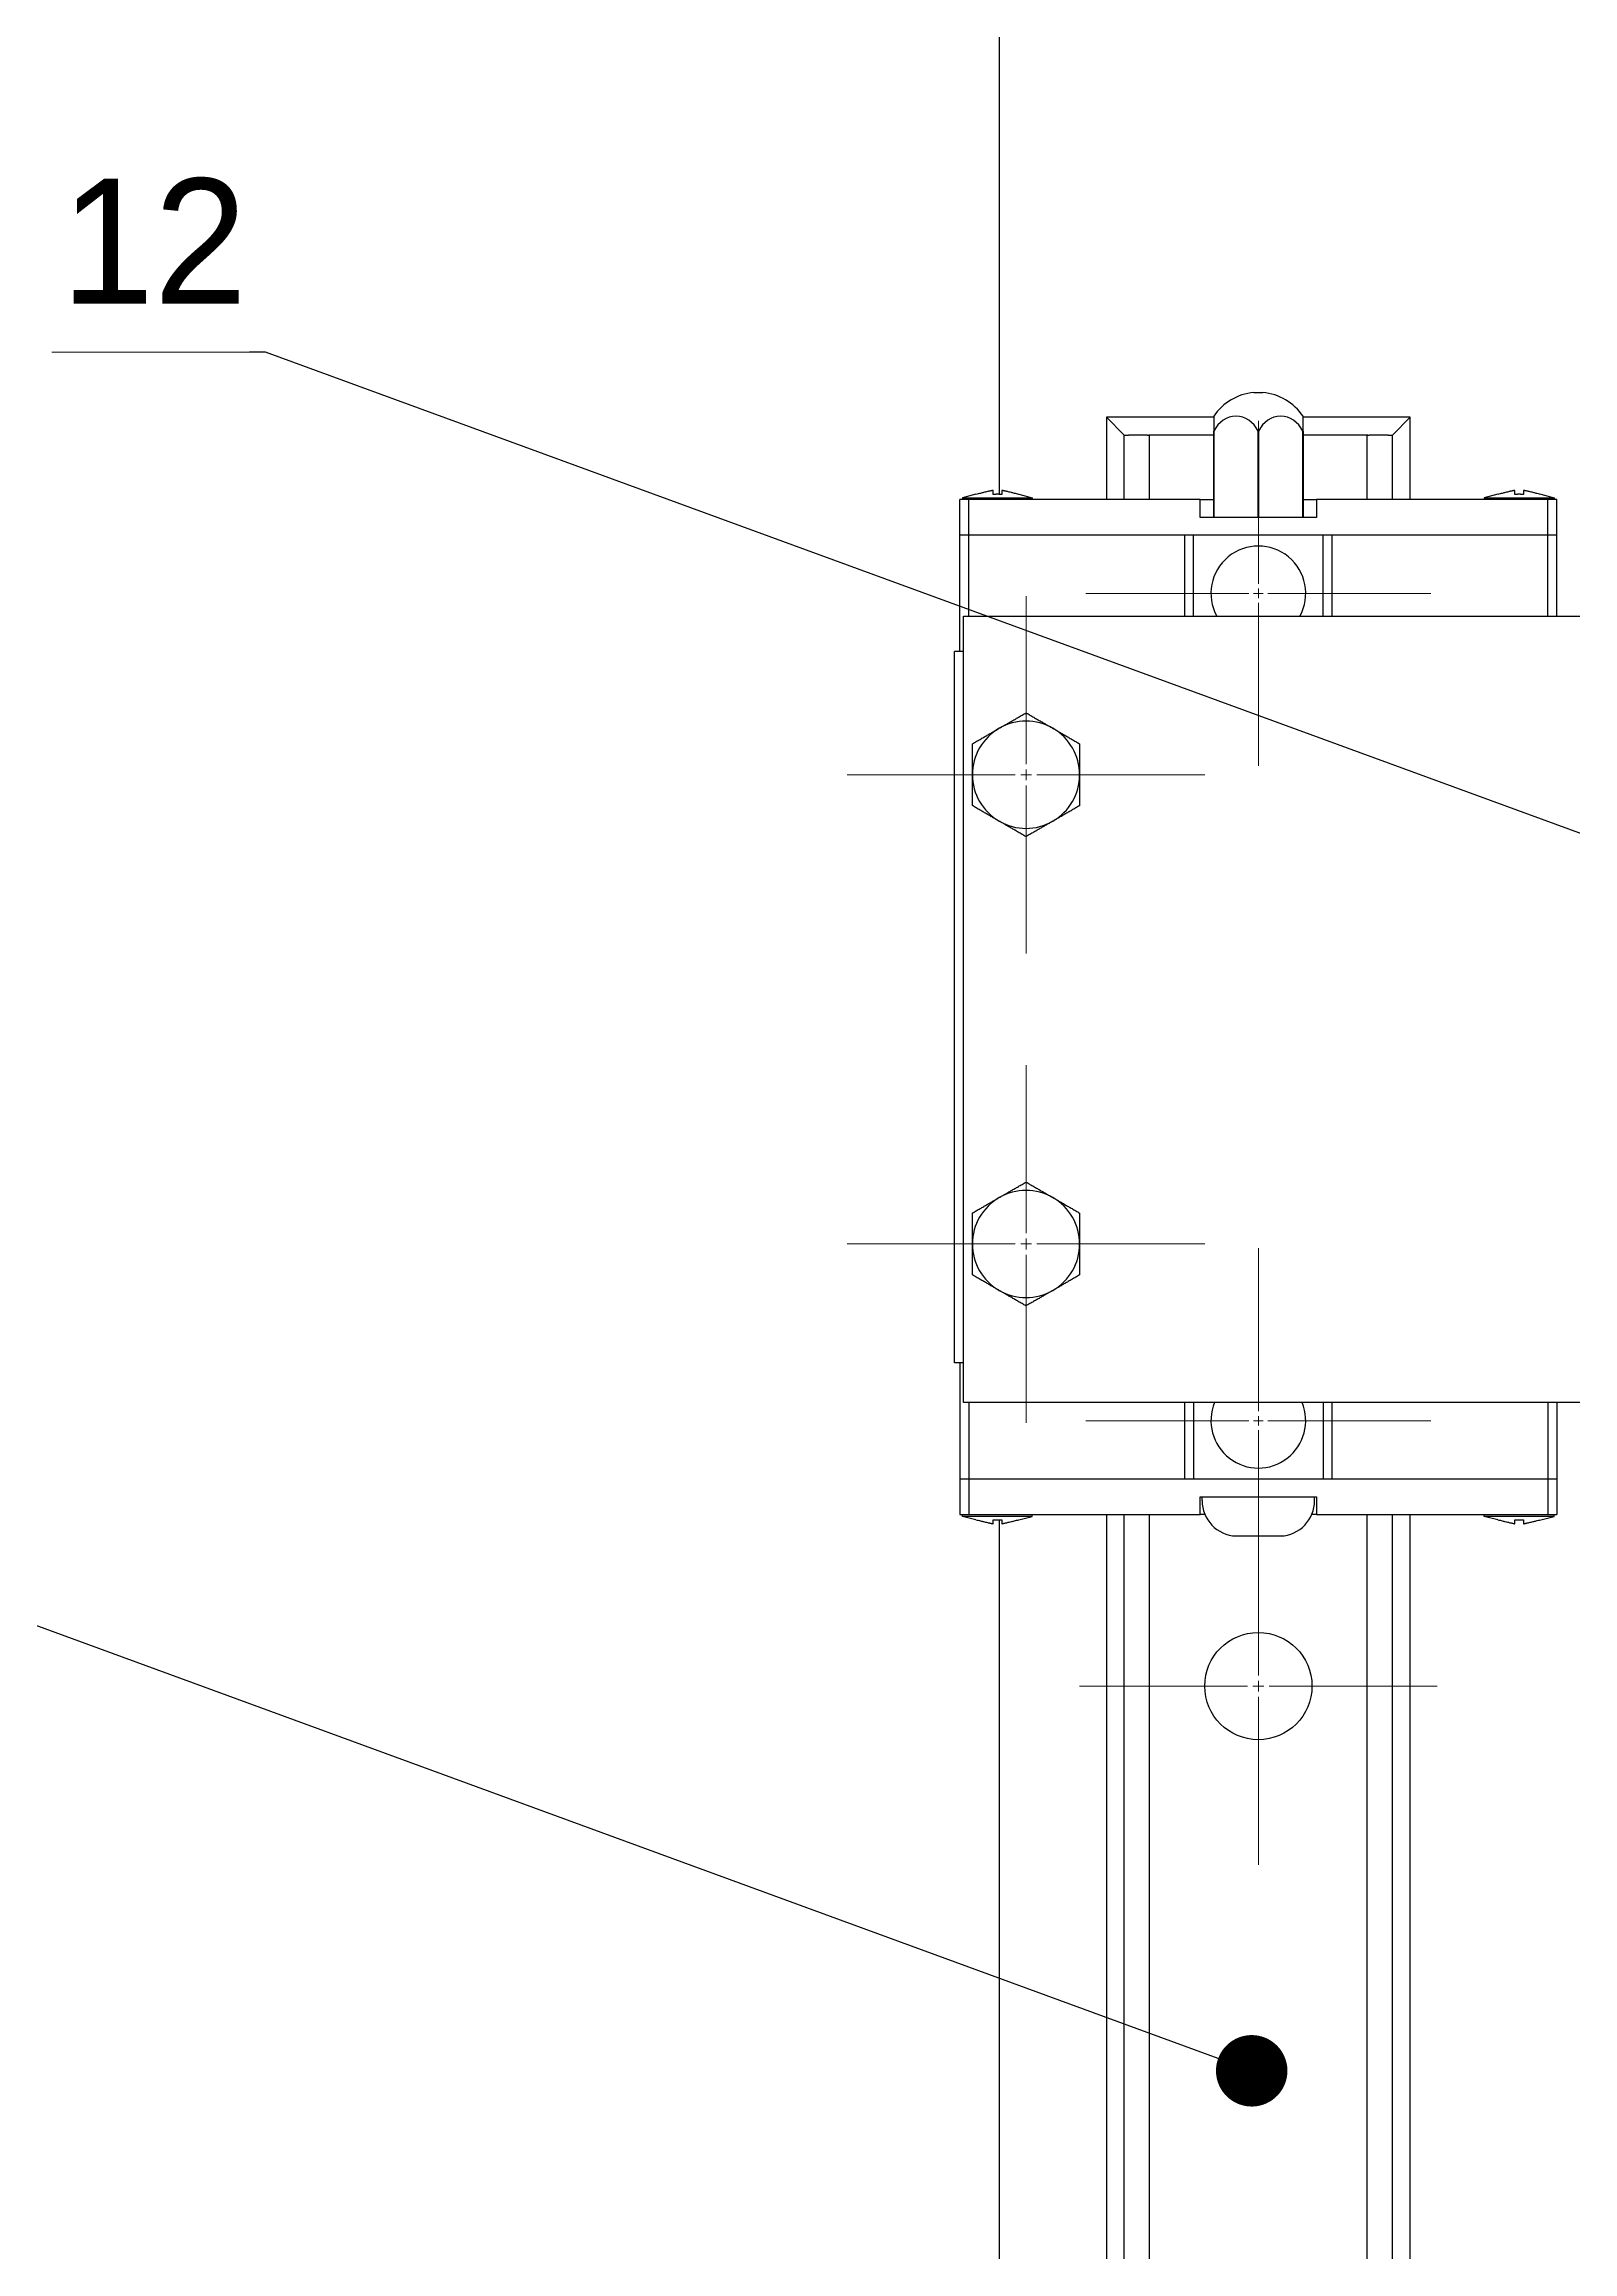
# Model space of a CAD drawing. Header units: millimetres. Extents: x 587 to 10361, y -8386 to 1488.
# Drawn here: x 3556.1 to 3598.9, y 495.3 to 557 of the extents above; entities that cross this region are included whole.
import ezdxf
from ezdxf import colors
from ezdxf.entities.mleader import LeaderData, LeaderLine
from ezdxf.math import Vec2, Vec3

# ---------------------------------------------------------------- set-up
doc = ezdxf.new("R2010")
doc.units = ezdxf.units.MM
doc.linetypes.add('ACAD_ISO10W100', pattern=[18, 12, -3, 0, -3])
doc.linetypes.add('CENTER2', pattern=[28.575, 19.05, -3.175, 3.175, -3.175])
for name, color, linetype, lineweight in [('Gruba', 7, 'Continuous', 30), ('Symetria', 210, 'ACAD_ISO10W100', 0), ('Wymiar', 3, 'Continuous', 20)]:
    doc.layers.add(name, color=color, linetype=linetype, lineweight=lineweight)

# ---------------------------------------------------------------- blocks, each defined once
blk = doc.blocks.new('*U85')
at = {"layer": 'Symetria', "color": 0, "transparency": 16777216}
for p, q in [((0, 0.3), (0, 5)), ((-5, 0), (-0.3, 0)), ((0.3, 0), (5, 0)), ((0, -5), (0, -0.3))]:
    blk.add_line(p, q, dxfattribs=at)
at = {"layer": 'Symetria', "color": 0, "linetype": 'Continuous', "transparency": 16777216}
for p, q in [((-0.15, 0), (0.15, 0)), ((0, -0.15), (0, 0.15))]:
    blk.add_line(p, q, dxfattribs=at)
blk = doc.blocks.new('*U87')
at = {"layer": 'Symetria', "color": 0, "transparency": 16777216}
for p, q in [((0, 0.3), (0, 5)), ((-5, 0), (-0.3, 0)), ((0.3, 0), (5, 0)), ((0, -5), (0, -0.3))]:
    blk.add_line(p, q, dxfattribs=at)
at = {"layer": 'Symetria', "color": 0, "linetype": 'Continuous', "transparency": 16777216}
for p, q in [((-0.15, 0), (0.15, 0)), ((0, -0.15), (0, 0.15))]:
    blk.add_line(p, q, dxfattribs=at)
blk = doc.blocks.new('*U88')
at = {"layer": 'Symetria', "color": 0, "transparency": 16777216}
for p, q in [((0, 0.3), (0, 5)), ((-5, 0), (-0.3, 0)), ((0.3, 0), (5, 0)), ((0, -5), (0, -0.3))]:
    blk.add_line(p, q, dxfattribs=at)
at = {"layer": 'Symetria', "color": 0, "linetype": 'Continuous', "transparency": 16777216}
for p, q in [((-0.15, 0), (0.15, 0)), ((0, -0.15), (0, 0.15))]:
    blk.add_line(p, q, dxfattribs=at)
blk = doc.blocks.new('*U99')
at = {"layer": 'Symetria', "color": 0, "transparency": 16777216}
for p, q in [((0, 0.265), (0, 4.825)), ((-4.825, 0), (-0.265, 0)), ((0.265, 0), (4.825, 0)), ((0, -4.825), (0, -0.265))]:
    blk.add_line(p, q, dxfattribs=at)
at = {"layer": 'Symetria', "color": 0, "linetype": 'Continuous', "transparency": 16777216}
for p, q in [((-0.1325, 0), (0.1325, 0)), ((0, -0.1325), (0, 0.1325))]:
    blk.add_line(p, q, dxfattribs=at)
blk = doc.blocks.new('_Dot')
at = {"color": 0, "linetype": 'ByBlock', "lineweight": -2}
blk.add_line((-0.5, 0), (-1, 0), dxfattribs=at)
at = {"color": 0, "linetype": 'ByBlock', "const_width": 0.5}
blk.add_lwpolyline([(-0.25, 0, 1), (0.25, 0, 1)], format="xyb", close=True, dxfattribs=at)
blk = doc.blocks.new('*U201')
at = {"layer": 'Symetria', "color": 0, "linetype": 'CENTER2', "transparency": 16777216}
for p, q in [((0, 0.265), (0, 4.825)), ((-4.825, 0), (-0.265, 0)), ((0.265, 0), (4.825, 0)), ((0, -4.825), (0, -0.265))]:
    blk.add_line(p, q, dxfattribs=at)
at = {"layer": 'Symetria', "color": 0, "linetype": 'Continuous', "transparency": 16777216}
for p, q in [((-0.1325, 0), (0.1325, 0)), ((0, -0.1325), (0, 0.1325))]:
    blk.add_line(p, q, dxfattribs=at)

msp = doc.modelspace()

# ---------------------------------------------------------------- linework, layer by layer
at = {"layer": 'Gruba'}
for p, q in [((3582.814, 560.103), (3582.814, 544.448)), ((3589.939, 547.297), (3590.189, 547.297)), ((3588.814, 546.603), (3585.814, 546.603)), ((3585.814, 546.603), (3586.314, 546.103)), ((3585.814, 546.603), (3585.814, 544.302)), ((3586.314, 546.103), (3586.43, 546.103)), ((3586.314, 544.302), (3586.314, 546.103)), ((3586.962, 546.103), (3586.43, 546.103)), ((3586.962, 546.103), (3587.003, 546.103)), ((3587.017, 546.103), (3587.003, 546.103)), ((3588.814, 546.103), (3587.017, 546.103)), ((3587.017, 544.302), (3587.017, 546.103)), ((3588.814, 546.631), (3588.814, 546.217)), ((3588.817, 546.217), (3588.814, 546.217)), ((3588.814, 543.802), (3588.814, 546.217)), ((3588.817, 546.217), (3588.817, 543.802)), ((3590.067, 546.217), (3590.06, 546.217)), ((3590.06, 543.802), (3590.06, 546.217)), ((3590.067, 546.217), (3590.067, 543.802)), ((3591.314, 546.217), (3591.31, 546.217)), ((3591.31, 543.802), (3591.31, 546.217)), ((3591.314, 546.217), (3591.314, 546.631)), ((3594.314, 546.603), (3591.314, 546.603)), ((3591.314, 546.217), (3591.314, 543.802)), ((3593.111, 546.103), (3591.314, 546.103)), ((3593.124, 546.103), (3593.111, 546.103)), ((3593.111, 544.302), (3593.111, 546.103)), ((3593.124, 546.103), (3593.165, 546.103)), ((3593.697, 546.103), (3593.165, 546.103)), ((3593.697, 546.103), (3593.814, 546.103)), ((3593.814, 546.103), (3594.314, 546.603)), ((3593.814, 544.302), (3593.814, 546.103)), ((3594.314, 544.302), (3594.314, 546.603)), ((3581.964, 544.302), (3581.714, 544.302)), ((3581.714, 543.302), (3581.714, 544.302)), ((3581.787, 544.352), (3581.782, 544.302)), ((3582.164, 544.448), (3581.787, 544.352)), ((3581.787, 544.352), (3583.74, 544.352)), ((3588.439, 544.302), (3581.964, 544.302)), ((3581.964, 543.302), (3581.964, 544.302)), ((3582.164, 544.445), (3582.164, 544.448)), ((3582.644, 544.445), (3582.644, 544.558)), ((3582.884, 544.558), (3582.884, 544.445)), ((3583.364, 544.445), (3583.364, 544.448)), ((3583.364, 544.448), (3583.74, 544.352)), ((3583.74, 544.352), (3583.745, 544.302)), ((3588.439, 544.302), (3588.814, 544.302)), ((3588.439, 543.802), (3588.439, 544.302)), ((3591.314, 544.302), (3591.689, 544.302)), ((3598.164, 544.302), (3591.689, 544.302)), ((3591.689, 544.302), (3591.689, 543.802)), ((3596.387, 544.352), (3596.382, 544.302)), ((3596.764, 544.448), (3596.387, 544.352)), ((3596.387, 544.352), (3598.34, 544.352)), ((3596.764, 544.445), (3596.764, 544.448)), ((3597.244, 544.445), (3597.244, 544.558)), ((3597.484, 544.558), (3597.484, 544.445)), ((3597.964, 544.445), (3597.964, 544.448)), ((3597.964, 544.448), (3598.34, 544.352)), ((3598.414, 544.302), (3598.164, 544.302)), ((3598.164, 543.302), (3598.164, 544.302)), ((3598.34, 544.352), (3598.345, 544.302)), ((3598.414, 543.302), (3598.414, 544.302)), ((3591.689, 543.802), (3588.439, 543.802)), ((3581.964, 543.302), (3581.714, 543.302)), ((3581.716, 540.052), (3581.716, 543.302)), ((3588.006, 543.302), (3581.964, 543.302)), ((3581.966, 541.037), (3581.966, 543.302)), ((3588.004, 541.037), (3588.004, 543.302)), ((3588.251, 543.302), (3588.006, 543.302)), ((3588.251, 541.037), (3588.251, 543.302)), ((3591.876, 543.302), (3588.251, 543.302)), ((3592.121, 543.302), (3591.876, 543.302)), ((3591.876, 541.037), (3591.876, 543.302)), ((3598.164, 543.302), (3592.121, 543.302)), ((3592.124, 543.302), (3592.124, 541.037)), ((3598.161, 541.037), (3598.161, 543.302)), ((3598.414, 543.302), (3598.164, 543.302)), ((3598.411, 541.037), (3598.411, 543.302)), ((3581.814, 519.037), (3581.814, 541.037)), ((3581.814, 541.037), (3658.814, 541.037)), ((3581.814, 540.052), (3581.564, 540.052)), ((3581.564, 520.152), (3581.564, 540.052)), ((3581.814, 520.152), (3581.564, 520.152)), ((3581.716, 520.152), (3581.716, 516.902)), ((3610.439, 519.037), (3581.814, 519.037)), ((3581.966, 519.037), (3581.966, 516.902)), ((3588.004, 516.902), (3588.004, 519.037)), ((3588.251, 519.037), (3588.251, 516.902)), ((3591.876, 519.037), (3591.876, 516.902)), ((3592.124, 519.037), (3592.124, 516.902)), ((3598.161, 519.037), (3598.161, 516.902)), ((3598.411, 519.037), (3598.411, 516.902)), ((3581.714, 516.902), (3581.964, 516.902)), ((3581.714, 516.902), (3581.714, 515.902)), ((3581.964, 516.902), (3588.006, 516.902)), ((3581.964, 516.902), (3581.964, 515.902)), ((3588.006, 516.902), (3588.251, 516.902)), ((3588.251, 516.902), (3591.876, 516.902)), ((3588.439, 515.902), (3588.439, 516.402)), ((3588.439, 516.402), (3591.689, 516.402)), ((3588.489, 516.292), (3588.489, 516.402)), ((3591.639, 516.292), (3591.639, 516.402)), ((3591.689, 516.402), (3591.689, 515.902)), ((3591.876, 516.902), (3592.121, 516.902)), ((3592.121, 516.902), (3598.164, 516.902)), ((3598.164, 516.902), (3598.414, 516.902)), ((3598.164, 516.902), (3598.164, 515.902)), ((3598.414, 516.902), (3598.414, 515.902)), ((3581.714, 515.902), (3581.964, 515.902)), ((3581.787, 515.852), (3581.782, 515.902)), ((3583.74, 515.852), (3581.787, 515.852)), ((3582.164, 515.755), (3581.787, 515.852)), ((3581.964, 515.902), (3588.439, 515.902)), ((3583.364, 515.755), (3583.74, 515.852)), ((3583.74, 515.852), (3583.745, 515.902)), ((3585.814, 515.902), (3585.814, 445.603)), ((3586.314, 446.103), (3586.314, 515.902)), ((3587.017, 446.103), (3587.017, 515.902)), ((3588.569, 515.902), (3588.439, 515.902)), ((3591.689, 515.902), (3591.559, 515.902)), ((3591.689, 515.902), (3598.164, 515.902)), ((3593.111, 446.103), (3593.111, 515.902)), ((3593.814, 446.103), (3593.814, 515.902)), ((3594.314, 445.603), (3594.314, 515.902)), ((3596.387, 515.852), (3596.382, 515.902)), ((3598.34, 515.852), (3596.387, 515.852)), ((3596.764, 515.755), (3596.387, 515.852)), ((3597.964, 515.755), (3598.34, 515.852)), ((3598.164, 515.902), (3598.414, 515.902)), ((3598.34, 515.852), (3598.345, 515.902)), ((3582.164, 515.758), (3582.164, 515.755)), ((3582.644, 515.645), (3582.644, 515.758)), ((3582.814, 515.756), (3582.814, 437.695)), ((3582.884, 515.758), (3582.884, 515.645)), ((3583.364, 515.758), (3583.364, 515.755)), ((3589.439, 515.303), (3589.439, 515.311)), ((3590.689, 515.303), (3590.689, 515.311)), ((3596.764, 515.758), (3596.764, 515.755)), ((3597.244, 515.645), (3597.244, 515.758)), ((3597.484, 515.758), (3597.484, 515.645)), ((3597.964, 515.758), (3597.964, 515.755))]:
    msp.add_line(p, q, dxfattribs=at)
msp.add_circle((3590.064, 511.103), 1.5, dxfattribs=at)
for centre, radius, start, end in [((3590.064, 545.802), 1.5, 94.78019, 146.44269), ((3590.064, 545.802), 1.5, 33.55731, 85.21981), ((3590.064, 541.677), 1.325, 331.14193, 208.85807), ((3583.564, 536.602), 1.5, 59.95724, 119.95724), ((3583.564, 536.602), 1.5, 119.95724, 179.95724), ((3583.564, 536.602), 1.5, 359.95724, 59.95724), ((3583.564, 536.602), 1.5, 179.95724, 239.95724), ((3583.564, 536.602), 1.5, 299.95724, 359.95724), ((3583.564, 536.602), 1.5, 239.95724, 299.95724), ((3583.564, 523.473), 1.5, 119.95724, 179.95724), ((3583.564, 523.473), 1.5, 59.95724, 119.95724), ((3583.564, 523.473), 1.5, 359.95724, 59.95724), ((3583.564, 523.473), 1.5, 179.95724, 239.95724), ((3583.564, 523.473), 1.5, 299.95724, 359.95724), ((3583.564, 523.473), 1.5, 239.95724, 299.95724), ((3590.064, 518.527), 1.325, 157.33869, 22.66131), ((3589.479, 516.292), 0.99, 180, 267.68439), ((3590.649, 516.292), 0.99, 272.31561, 0)]:
    msp.add_arc(centre, radius, start, end, dxfattribs=at)
for centre in [(3589.439, 545.802), (3590.689, 545.802)]:
    msp.add_ellipse(centre, major_axis=(0, 0.829), ratio=0.866025, start_param=5.237537, end_param=7.328833, dxfattribs=at)
for points, weights in [([(3582.644, 544.558), (3582.539, 544.539), (3582.164, 544.445)], [3.78619236563, 3.01837084053, 1.49871252887]), ([(3582.884, 544.445), (3582.764, 544.451), (3582.644, 544.445)], [1.30118344074, 1.32695195102, 1.30118344074]), ([(3583.364, 544.445), (3582.988, 544.539), (3582.884, 544.558)], [1.49871252887, 3.01837084053, 3.78619236563]), ([(3597.244, 544.558), (3597.139, 544.539), (3596.764, 544.445)], [3.78619236563, 3.01837084053, 1.49871252887]), ([(3597.484, 544.445), (3597.364, 544.451), (3597.244, 544.445)], [1.30118344074, 1.32695195102, 1.30118344074]), ([(3597.964, 544.445), (3597.588, 544.539), (3597.484, 544.558)], [1.49871252887, 3.01837084053, 3.78619236563]), ([(3582.815, 537.901), (3583.163, 538.102), (3583.565, 538.334)], [1, 1.0379548493, 1]), ([(3583.565, 538.334), (3583.967, 538.101), (3584.315, 537.9)], [1, 1.0379548493, 1]), ([(3582.064, 537.469), (3582.466, 537.701), (3582.815, 537.901)], [1, 1.0379548493, 1]), ([(3582.064, 536.603), (3582.064, 537.005), (3582.064, 537.469)], [1, 1.0379548493, 1]), ([(3584.315, 537.9), (3584.663, 537.699), (3585.064, 537.467)], [1, 1.0379548493, 1]), ([(3585.064, 537.467), (3585.064, 537.003), (3585.064, 536.601)], [1, 1.0379548493, 1]), ([(3582.063, 535.737), (3582.063, 536.201), (3582.064, 536.603)], [1, 1.0379548493, 1]), ([(3585.064, 536.601), (3585.063, 536.199), (3585.063, 535.735)], [1, 1.0379548493, 1]), ([(3582.813, 535.303), (3582.465, 535.504), (3582.063, 535.737)], [1, 1.0379548493, 1]), ([(3585.063, 535.735), (3584.661, 535.503), (3584.313, 535.302)], [1, 1.0379548493, 1]), ([(3583.562, 534.87), (3583.161, 535.102), (3582.813, 535.303)], [1, 1.0379548493, 1]), ([(3584.313, 535.302), (3583.964, 535.101), (3583.562, 534.87)], [1, 1.0379548493, 1]), ([(3582.815, 524.772), (3583.163, 524.973), (3583.565, 525.205)], [1, 1.0379548493, 1]), ([(3583.565, 525.205), (3583.967, 524.972), (3584.315, 524.771)], [1, 1.0379548493, 1]), ([(3582.064, 524.34), (3582.466, 524.572), (3582.815, 524.772)], [1, 1.0379548493, 1]), ([(3584.315, 524.771), (3584.663, 524.57), (3585.064, 524.338)], [1, 1.0379548493, 1]), ([(3582.064, 523.474), (3582.064, 523.876), (3582.064, 524.34)], [1, 1.0379548493, 1]), ([(3585.064, 524.338), (3585.064, 523.874), (3585.064, 523.472)], [1, 1.0379548493, 1]), ([(3582.063, 522.608), (3582.063, 523.072), (3582.064, 523.474)], [1, 1.0379548493, 1]), ([(3585.064, 523.472), (3585.063, 523.07), (3585.063, 522.606)], [1, 1.0379548493, 1]), ([(3582.813, 522.174), (3582.465, 522.375), (3582.063, 522.608)], [1, 1.0379548493, 1]), ([(3585.063, 522.606), (3584.661, 522.374), (3584.313, 522.173)], [1, 1.0379548493, 1]), ([(3583.562, 521.741), (3583.161, 521.973), (3582.813, 522.174)], [1, 1.0379548493, 1]), ([(3584.313, 522.173), (3583.964, 521.972), (3583.562, 521.741)], [1, 1.0379548493, 1]), ([(3582.164, 515.758), (3582.539, 515.664), (3582.644, 515.645)], [1.49871252887, 3.01837084053, 3.78619236563]), ([(3582.644, 515.758), (3582.764, 515.752), (3582.884, 515.758)], [1.30118344074, 1.32695195102, 1.30118344074]), ([(3582.884, 515.645), (3582.988, 515.664), (3583.364, 515.758)], [3.78619236563, 3.01837084053, 1.49871252887]), ([(3596.764, 515.758), (3597.139, 515.664), (3597.244, 515.645)], [1.49871252887, 3.01837084053, 3.78619236563]), ([(3597.244, 515.758), (3597.364, 515.752), (3597.484, 515.758)], [1.30118344074, 1.32695195102, 1.30118344074]), ([(3597.484, 515.645), (3597.588, 515.664), (3597.964, 515.758)], [3.78619236563, 3.01837084053, 1.49871252887])]:
    msp.add_rational_spline(points, weights, degree=2, dxfattribs=at)
for points in [[(3589.439, 515.311), (3589.545, 515.302), (3589.652, 515.303), (3589.751, 515.303), (3589.85, 515.303), (3589.957, 515.302), (3590.064, 515.311)], [(3590.064, 515.311), (3590.17, 515.302), (3590.277, 515.303), (3590.376, 515.303), (3590.475, 515.303), (3590.582, 515.302), (3590.689, 515.311)]]:
    msp.add_open_spline(points, degree=3, knots=[-0.0684103, -0.0684103, -0.0684103, -0.0684103, 0, 0, 0, 0.0684103, 0.0684103, 0.0684103, 0.0684103], dxfattribs=at)
at = {"layer": 'Wymiar'}
msp.add_line((3556.309, 548.428), (3561.923, 548.428), dxfattribs=at)

# ---------------------------------------------------------------- block references
at = {"layer": 'Symetria'}
for name, p in [('*U99', (3590.064, 541.677)), ('*U88', (3583.564, 536.602)), ('*U87', (3583.564, 523.473)), ('*U85', (3590.064, 511.103))]:
    msp.add_blockref(name, p, dxfattribs=at)
at = {"layer": 'Symetria', "linetype": 'CENTER2'}
msp.add_blockref('*U201', (3590.064, 518.527), dxfattribs=at)

# ---------------------------------------------------------------- texts
at = {"layer": 'Wymiar', "insert": (3556.563, 553.284), "char_height": 3.5, "attachment_point": 1}
msp.add_mtext_dynamic_manual_height_columns('12', width=5.9738, gutter_width=12.5, heights=[0], dxfattribs=at)

# ---------------------------------------------------------------- leaders
at = {"layer": 'Wymiar'}
ml = msp.add_multileader_mtext('Standard', dxfattribs=at)
ml.set_content('', color=256)
ml.set_leader_properties()
ml.set_arrow_properties(name='DOT')
ml.build(insert=Vec2(0, 0))
ml.multileader.update_dxf_attribs({"text_right_attachment_type": 6, "dogleg_length": 0.36, "arrow_head_size": 2})
ctx = ml.context
ctx.base_point, ctx.char_height, ctx.arrow_head_size, ctx.landing_gap_size, ctx.plane_origin = Vec3(3561.743, 548.518), 0.18, 2, 0.09, Vec3(4023.446, 335.885)
ctx.right_attachment, ctx.text_align_type = 6, 2
notes = []
notes.append((ctx, [(1, (1, 1, 0), (3562.283, 548.428), (-1, 0), 0.36, [(0, [(3620.314, 527.184)], 0, [])])]))
ctx.mtext.insert, ctx.mtext.alignment, ctx.mtext.flow_direction = Vec3(3561.833, 548.608), 3, 5
ml = msp.add_multileader_mtext('Standard', dxfattribs=at)
ml.set_content('', color=256)
ml.set_leader_properties()
ml.set_arrow_properties(name='DOT')
ml.build(insert=Vec2(0, 0))
ml.multileader.update_dxf_attribs({"text_right_attachment_type": 6, "dogleg_length": 0.36, "arrow_head_size": 2})
ctx = ml.context
ctx.base_point, ctx.char_height, ctx.arrow_head_size, ctx.landing_gap_size, ctx.plane_origin = Vec3(3531.307, 521.673), 0.18, 2, 0.09, Vec3(3993.01, 309.04)
ctx.right_attachment, ctx.text_align_type = 6, 2
notes.append((ctx, [(1, (1, 1, 0), (3531.847, 521.583), (-1, 0), 0.36, [(0, [(3589.878, 500.339)], 0, [])])]))
ctx.mtext.insert, ctx.mtext.alignment, ctx.mtext.flow_direction = Vec3(3531.397, 521.763), 3, 5
for ctx, leaders in notes:
    for number, flags, end, landing, length, lines in leaders:
        leader = LeaderData()
        leader.index, (leader.has_last_leader_line, leader.has_dogleg_vector, leader.attachment_direction) = number, flags
        leader.last_leader_point, leader.dogleg_vector, leader.dogleg_length = Vec3(end), Vec3(landing), length
        for number, points, colour, breaks in lines:
            line = LeaderLine()
            line.index, line.vertices, line.color, line.breaks = number, Vec3.list(points), colors.encode_raw_color(colour), breaks
            leader.lines.append(line)
        ctx.leaders.append(leader)

doc.saveas('drawing.dxf')
